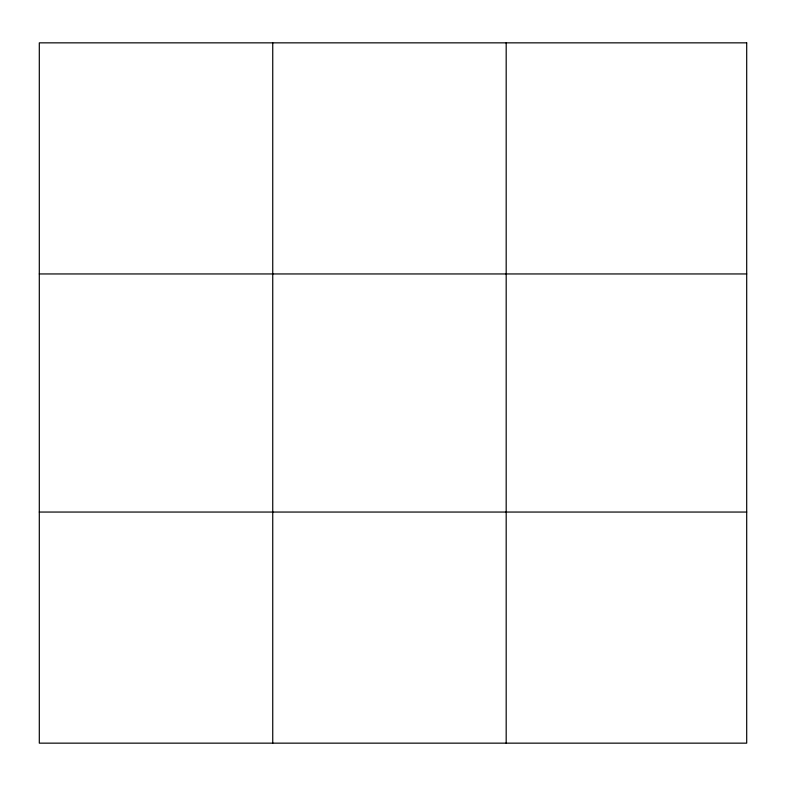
<?xml version="1.0" encoding="UTF-8"?>
<svg xmlns="http://www.w3.org/2000/svg" width="786" height="786" viewBox="0 0 786 786"><rect width="100%" height="100%" fill="white"/><g stroke="black" fill="none" stroke-linecap="round" stroke-linejoin="round"><path stroke-width="1.18" d="M272.742 42.847L272.742 743.153M506.184 42.847L506.184 743.153M39.3 273.95L746.7 273.95M39.3 512.05L746.7 512.05M746.7 42.847L746.7 743.153L39.3 743.153L39.3 42.847L746.7 42.847"/></g></svg>
